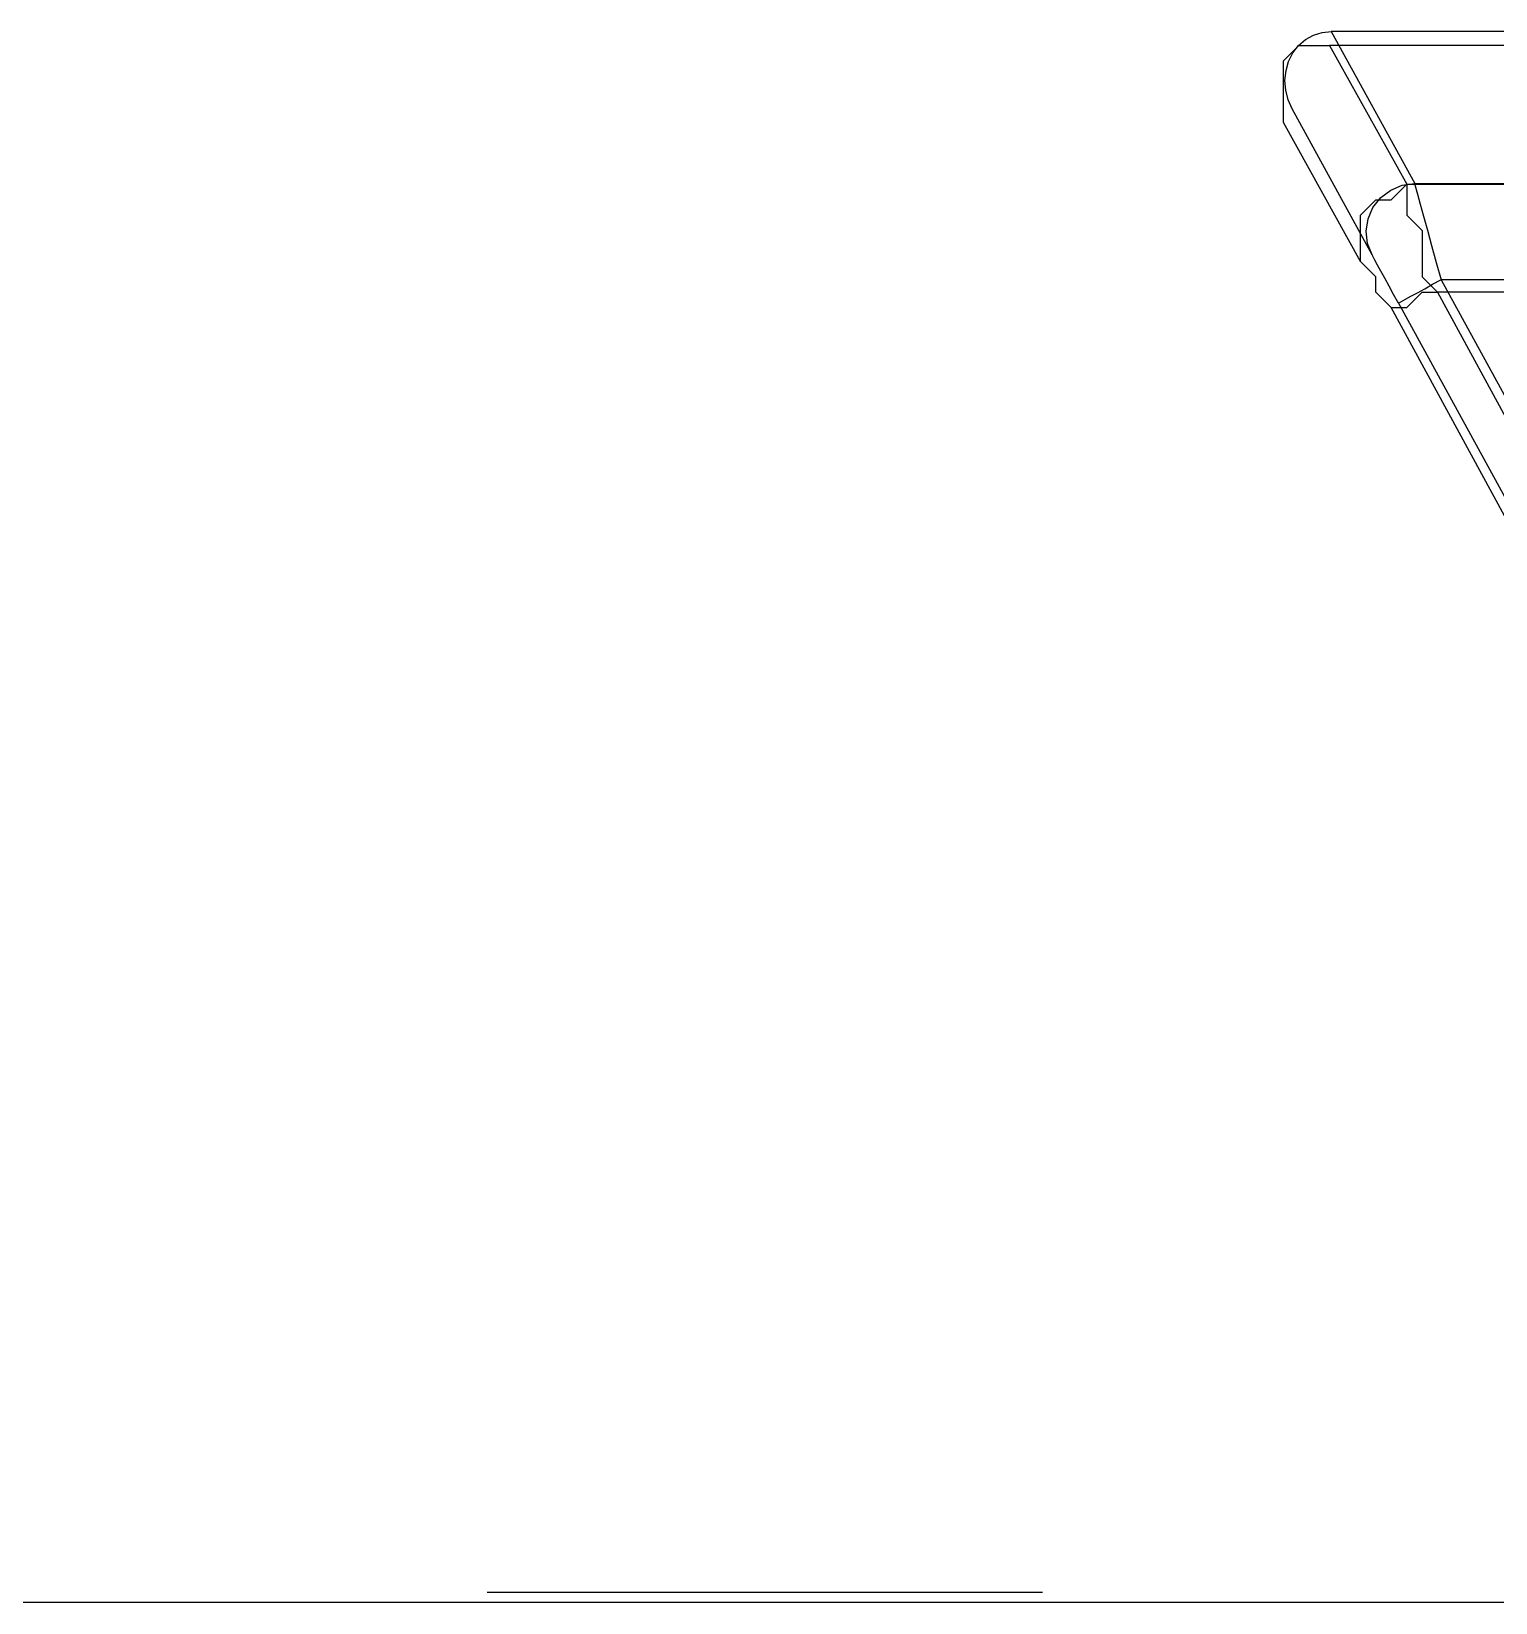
# Model space of a CAD drawing. Extents: x 3 to 592, y 5 to 207.
# Drawn here: x 109.143 to 112.492, y 84.808 to 88.403 of the extents above; entities that cross this region are included whole.
import ezdxf

# ---------------------------------------------------------------- set-up
doc = ezdxf.new("R2010")
doc.units = 0
doc.layers.get('0').update_dxf_attribs({"linetype": 'CONTINUOUS'})

msp = doc.modelspace()

# ---------------------------------------------------------------- linework, layer by layer
at = {"color": 7}
for points in [[(112.026771, 88.225877), (112.017598, 88.246691), (112.012307, 88.268563), (112.010543, 88.291141), (112.013012, 88.313366), (112.019009, 88.334532), (112.028887, 88.353935), (112.04194, 88.370869), (112.057815, 88.384627), (112.076159, 88.394858), (112.095915, 88.400855), (112.116729, 88.402971)], [(112.026771, 88.225877), (112.017598, 88.246691), (112.012307, 88.268563), (112.010543, 88.291141), (112.013012, 88.313366), (112.019009, 88.334532), (112.028887, 88.353935), (112.04194, 88.370869), (112.057815, 88.384627), (112.076159, 88.394858), (112.095915, 88.400855), (112.116729, 88.402971)], [(112.026771, 88.225877), (112.017598, 88.246691), (112.012307, 88.268563), (112.010543, 88.291141), (112.013012, 88.313366), (112.019009, 88.334532), (112.028887, 88.353935), (112.04194, 88.370869), (112.057815, 88.384627), (112.076159, 88.394858), (112.095915, 88.400855), (112.116729, 88.402971)], [(112.026771, 88.225877), (112.017598, 88.246691), (112.012307, 88.268563), (112.010543, 88.291141), (112.013012, 88.313366), (112.019009, 88.334532), (112.028887, 88.353935), (112.04194, 88.370869), (112.057815, 88.384627), (112.076159, 88.394858), (112.095915, 88.400855), (112.116729, 88.402971)], [(112.026771, 88.225877), (112.017598, 88.246691), (112.012307, 88.268563), (112.010543, 88.291141), (112.013012, 88.313366), (112.019009, 88.334532), (112.028887, 88.353935), (112.04194, 88.370869), (112.057815, 88.384627), (112.076159, 88.394858), (112.095915, 88.400855), (112.116729, 88.402971)], [(112.026771, 88.225877), (112.017598, 88.246691), (112.012307, 88.268563), (112.010543, 88.291141), (112.013012, 88.313366), (112.019009, 88.334532), (112.028887, 88.353935), (112.04194, 88.370869), (112.057815, 88.384627), (112.076159, 88.394858), (112.095915, 88.400855), (112.116729, 88.402971)], [(112.026771, 88.225877), (112.017598, 88.246691), (112.012307, 88.268563), (112.010543, 88.291141), (112.013012, 88.313366), (112.019009, 88.334532), (112.028887, 88.353935), (112.04194, 88.370869), (112.057815, 88.384627), (112.076159, 88.394858), (112.095915, 88.400855), (112.116729, 88.402971)], [(112.026771, 88.225877), (112.017598, 88.246691), (112.012307, 88.268563), (112.010543, 88.291141), (112.013012, 88.313366), (112.019009, 88.334532), (112.028887, 88.353935), (112.04194, 88.370869), (112.057815, 88.384627), (112.076159, 88.394858), (112.095915, 88.400855), (112.116729, 88.402971)], [(112.116623, 88.403077), (112.307476, 88.054886)], [(112.116623, 88.403077), (112.307476, 88.054886)], [(112.116623, 88.403077), (112.307476, 88.054886)], [(112.116623, 88.403077), (112.307476, 88.054886)], [(112.116623, 88.403077), (112.307476, 88.054886)], [(112.116623, 88.403077), (112.307476, 88.054886)], [(112.116623, 88.403077), (112.307476, 88.054886)], [(112.116623, 88.403077), (112.307476, 88.054886)], [(113.360235, 88.403077), (112.116694, 88.403077)], [(113.360235, 88.403077), (112.116694, 88.403077)], [(113.360235, 88.403077), (112.116694, 88.403077)], [(113.360235, 88.403077), (112.116694, 88.403077)], [(113.360235, 88.403077), (112.116694, 88.403077)], [(113.360235, 88.403077), (112.116694, 88.403077)], [(113.360235, 88.403077), (112.116694, 88.403077)], [(113.360235, 88.403077), (112.116694, 88.403077)], [(112.006944, 88.194444), (112.006944, 88.229722), (112.006944, 88.265), (112.006944, 88.300278), (112.006944, 88.335556), (112.042222, 88.370833), (112.0775, 88.370833), (112.112778, 88.370833)], [(112.112778, 88.370833), (112.289167, 88.053333)], [(113.3475, 88.370833), (112.112778, 88.370833)], [(112.183333, 87.876944), (112.006944, 88.194444)], [(112.209898, 87.891585), (112.026806, 88.226018)], [(112.209898, 87.891585), (112.026806, 88.226018)], [(112.209898, 87.891585), (112.026806, 88.226018)], [(112.209898, 87.891585), (112.026806, 88.226018)], [(112.209898, 87.891585), (112.026806, 88.226018)], [(112.209898, 87.891585), (112.026806, 88.226018)], [(112.209898, 87.891585), (112.026806, 88.226018)], [(112.209898, 87.891585), (112.026806, 88.226018)], [(112.183333, 87.876944), (112.183333, 87.912222), (112.183333, 87.9475), (112.183333, 87.982778), (112.218611, 88.018056), (112.253889, 88.018056), (112.289167, 88.053333)], [(112.209898, 87.891585), (112.199667, 87.918043), (112.196492, 87.945912), (112.200725, 87.974135), (112.212014, 88.00024), (112.229653, 88.022818), (112.252584, 88.040104), (112.279042, 88.05104), (112.307264, 88.054921)], [(112.209898, 87.891585), (112.199667, 87.918043), (112.196492, 87.945912), (112.200725, 87.974135), (112.212014, 88.00024), (112.229653, 88.022818), (112.252584, 88.040104), (112.279042, 88.05104), (112.307264, 88.054921)], [(112.209898, 87.891585), (112.199667, 87.918043), (112.196492, 87.945912), (112.200725, 87.974135), (112.212014, 88.00024), (112.229653, 88.022818), (112.252584, 88.040104), (112.279042, 88.05104), (112.307264, 88.054921)], [(112.209898, 87.891585), (112.199667, 87.918043), (112.196492, 87.945912), (112.200725, 87.974135), (112.212014, 88.00024), (112.229653, 88.022818), (112.252584, 88.040104), (112.279042, 88.05104), (112.307264, 88.054921)], [(112.209898, 87.891585), (112.199667, 87.918043), (112.196492, 87.945912), (112.200725, 87.974135), (112.212014, 88.00024), (112.229653, 88.022818), (112.252584, 88.040104), (112.279042, 88.05104), (112.307264, 88.054921)], [(112.209898, 87.891585), (112.199667, 87.918043), (112.196492, 87.945912), (112.200725, 87.974135), (112.212014, 88.00024), (112.229653, 88.022818), (112.252584, 88.040104), (112.279042, 88.05104), (112.307264, 88.054921)], [(112.209898, 87.891585), (112.199667, 87.918043), (112.196492, 87.945912), (112.200725, 87.974135), (112.212014, 88.00024), (112.229653, 88.022818), (112.252584, 88.040104), (112.279042, 88.05104), (112.307264, 88.054921)], [(112.209898, 87.891585), (112.199667, 87.918043), (112.196492, 87.945912), (112.200725, 87.974135), (112.212014, 88.00024), (112.229653, 88.022818), (112.252584, 88.040104), (112.279042, 88.05104), (112.307264, 88.054921)], [(112.289167, 88.053333), (112.289167, 88.018056), (112.289167, 87.982778), (112.324444, 87.9475), (112.324444, 87.912222), (112.324444, 87.841667), (112.359722, 87.806389)], [(112.289167, 88.053333), (116.240278, 88.053333)], [(112.307335, 88.054991), (112.314038, 88.030297), (112.320035, 88.008072), (112.327796, 87.980555), (112.336615, 87.948453), (112.34614, 87.912822), (112.356724, 87.874369), (112.36766, 87.834858)], [(112.307335, 88.054991), (116.274321, 88.054991)], [(112.307335, 88.054991), (112.314038, 88.030297), (112.320035, 88.008072), (112.327796, 87.980555), (112.336615, 87.948453), (112.34614, 87.912822), (112.356724, 87.874369), (112.36766, 87.834858)], [(112.307335, 88.054991), (116.274321, 88.054991)], [(112.307335, 88.054991), (112.314038, 88.030297), (112.320035, 88.008072), (112.327796, 87.980555), (112.336615, 87.948453), (112.34614, 87.912822), (112.356724, 87.874369), (112.36766, 87.834858)], [(112.307335, 88.054991), (116.274321, 88.054991)], [(112.307335, 88.054991), (112.314038, 88.030297), (112.320035, 88.008072), (112.327796, 87.980555), (112.336615, 87.948453), (112.34614, 87.912822), (112.356724, 87.874369), (112.36766, 87.834858)], [(112.307335, 88.054991), (116.274321, 88.054991)], [(112.307335, 88.054991), (112.314038, 88.030297), (112.320035, 88.008072), (112.327796, 87.980555), (112.336615, 87.948453), (112.34614, 87.912822), (112.356724, 87.874369), (112.36766, 87.834858)], [(112.307335, 88.054991), (116.274321, 88.054991)], [(112.307335, 88.054991), (112.314038, 88.030297), (112.320035, 88.008072), (112.327796, 87.980555), (112.336615, 87.948453), (112.34614, 87.912822), (112.356724, 87.874369), (112.36766, 87.834858)], [(112.307335, 88.054991), (116.274321, 88.054991)], [(112.307335, 88.054991), (112.314038, 88.030297), (112.320035, 88.008072), (112.327796, 87.980555), (112.336615, 87.948453), (112.34614, 87.912822), (112.356724, 87.874369), (112.36766, 87.834858)], [(112.307335, 88.054991), (116.274321, 88.054991)], [(112.307335, 88.054991), (112.314038, 88.030297), (112.320035, 88.008072), (112.327796, 87.980555), (112.336615, 87.948453), (112.34614, 87.912822), (112.356724, 87.874369), (112.36766, 87.834858)], [(112.307335, 88.054991), (116.274321, 88.054991)], [(112.253889, 87.771111), (112.218611, 87.806389), (112.218611, 87.841667), (112.183333, 87.876944)], [(112.270152, 87.781553), (112.259216, 87.801309), (112.248985, 87.820359), (112.239108, 87.838351), (112.230288, 87.854578), (112.222527, 87.868337), (112.21653, 87.879273), (112.209827, 87.89162)], [(112.270152, 87.781553), (112.259216, 87.801309), (112.248985, 87.820359), (112.239108, 87.838351), (112.230288, 87.854578), (112.222527, 87.868337), (112.21653, 87.879273), (112.209827, 87.89162)], [(112.270152, 87.781553), (112.259216, 87.801309), (112.248985, 87.820359), (112.239108, 87.838351), (112.230288, 87.854578), (112.222527, 87.868337), (112.21653, 87.879273), (112.209827, 87.89162)], [(112.270152, 87.781553), (112.259216, 87.801309), (112.248985, 87.820359), (112.239108, 87.838351), (112.230288, 87.854578), (112.222527, 87.868337), (112.21653, 87.879273), (112.209827, 87.89162)], [(112.270152, 87.781553), (112.259216, 87.801309), (112.248985, 87.820359), (112.239108, 87.838351), (112.230288, 87.854578), (112.222527, 87.868337), (112.21653, 87.879273), (112.209827, 87.89162)], [(112.270152, 87.781553), (112.259216, 87.801309), (112.248985, 87.820359), (112.239108, 87.838351), (112.230288, 87.854578), (112.222527, 87.868337), (112.21653, 87.879273), (112.209827, 87.89162)], [(112.270152, 87.781553), (112.259216, 87.801309), (112.248985, 87.820359), (112.239108, 87.838351), (112.230288, 87.854578), (112.222527, 87.868337), (112.21653, 87.879273), (112.209827, 87.89162)], [(112.270152, 87.781553), (112.259216, 87.801309), (112.248985, 87.820359), (112.239108, 87.838351), (112.230288, 87.854578), (112.222527, 87.868337), (112.21653, 87.879273), (112.209827, 87.89162)], [(112.270152, 87.781553), (112.286733, 87.790373), (112.298727, 87.797076), (112.313544, 87.805189), (112.330477, 87.814362), (112.348469, 87.824592), (112.367519, 87.834823)], [(112.270152, 87.781553), (112.286733, 87.790373), (112.298727, 87.797076), (112.313544, 87.805189), (112.330477, 87.814362), (112.348469, 87.824592), (112.367519, 87.834823)], [(112.270152, 87.781553), (112.286733, 87.790373), (112.298727, 87.797076), (112.313544, 87.805189), (112.330477, 87.814362), (112.348469, 87.824592), (112.367519, 87.834823)], [(112.270152, 87.781553), (112.286733, 87.790373), (112.298727, 87.797076), (112.313544, 87.805189), (112.330477, 87.814362), (112.348469, 87.824592), (112.367519, 87.834823)], [(112.270152, 87.781553), (112.286733, 87.790373), (112.298727, 87.797076), (112.313544, 87.805189), (112.330477, 87.814362), (112.348469, 87.824592), (112.367519, 87.834823)], [(112.270152, 87.781553), (112.286733, 87.790373), (112.298727, 87.797076), (112.313544, 87.805189), (112.330477, 87.814362), (112.348469, 87.824592), (112.367519, 87.834823)], [(112.270152, 87.781553), (112.286733, 87.790373), (112.298727, 87.797076), (112.313544, 87.805189), (112.330477, 87.814362), (112.348469, 87.824592), (112.367519, 87.834823)], [(112.270152, 87.781553), (112.286733, 87.790373), (112.298727, 87.797076), (112.313544, 87.805189), (112.330477, 87.814362), (112.348469, 87.824592), (112.367519, 87.834823)], [(116.213961, 87.834929), (112.367624, 87.834929)], [(112.367624, 87.834929), (113.465822, 85.830445)], [(116.213961, 87.834929), (112.367624, 87.834929)], [(112.367624, 87.834929), (113.465822, 85.830445)], [(112.367624, 87.834929), (113.465822, 85.830445)], [(116.213961, 87.834929), (112.367624, 87.834929)], [(112.367624, 87.834929), (113.465822, 85.830445)], [(116.213961, 87.834929), (112.367624, 87.834929)], [(116.213961, 87.834929), (112.367624, 87.834929)], [(112.367624, 87.834929), (113.465822, 85.830445)], [(116.213961, 87.834929), (112.367624, 87.834929)], [(112.367624, 87.834929), (113.465822, 85.830445)], [(112.367624, 87.834929), (113.465822, 85.830445)], [(116.213961, 87.834929), (112.367624, 87.834929)], [(112.367624, 87.834929), (113.465822, 85.830445)], [(116.213961, 87.834929), (112.367624, 87.834929)], [(112.253889, 87.771111), (112.289167, 87.771111), (112.324444, 87.806389), (112.359722, 87.806389)], [(116.205, 87.806389), (112.359722, 87.806389)], [(112.359722, 87.806389), (113.453333, 85.795556)], [(113.3475, 85.760278), (112.253889, 87.771111)], [(113.368208, 85.777246), (112.270011, 87.78173)], [(113.368208, 85.777246), (112.270011, 87.78173)], [(113.368208, 85.777246), (112.270011, 87.78173)], [(113.368208, 85.777246), (112.270011, 87.78173)], [(113.368208, 85.777246), (112.270011, 87.78173)], [(113.368208, 85.777246), (112.270011, 87.78173)], [(113.368208, 85.777246), (112.270011, 87.78173)], [(113.368208, 85.777246), (112.270011, 87.78173)], [(111.455659, 84.830638), (110.185659, 84.830638)], [(111.455659, 84.830638), (110.185659, 84.830638)], [(111.455659, 84.830638), (110.185659, 84.830638)], [(111.455659, 84.830638), (110.185659, 84.830638)], [(111.455659, 84.830638), (110.185659, 84.830638)], [(111.455659, 84.830638), (110.185659, 84.830638)], [(111.455659, 84.830638), (110.185659, 84.830638)], [(111.455659, 84.830638), (110.185659, 84.830638)], [(119.521111, 84.807778), (66.533889, 84.807778)]]:
    msp.add_lwpolyline(points, dxfattribs=at)

doc.saveas('drawing.dxf')
